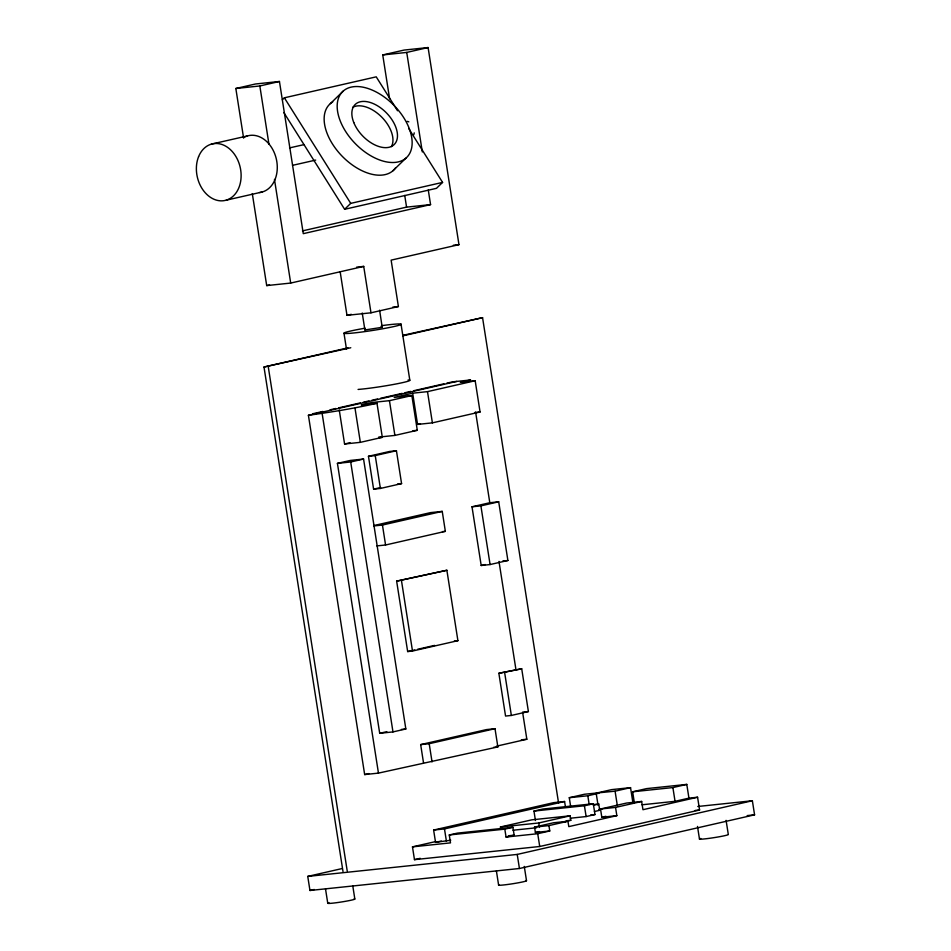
<?xml version="1.0" encoding="UTF-8"?>
<svg xmlns="http://www.w3.org/2000/svg" width="951" height="951" viewBox="0 0 951 951"><rect width="100%" height="100%" fill="white"/><g stroke="black" fill="none" stroke-linecap="round" stroke-linejoin="round"><path stroke-width="1.43" d="M379.604 310.204L382.207 327.299L364.899 329.973L365.576 329.593M282.352 99.784L284.373 97.81L376.227 76.841L397.554 110.768M330.377 103.611L343.418 90.916M283.826 112.527L344.631 209.291L350.717 203.371L442.572 182.402L408.609 128.361M392.858 170.835L405.911 158.139A45.91 27.187 45.8 0 0 376.976 92.402A45.91 27.187 45.8 0 0 341.112 123.036A45.91 27.187 45.8 0 0 405.911 158.139M442.572 182.402L436.485 188.322L344.631 209.291M243.611 138.133L235.836 88.491L255.45 83.997L279.451 81.477L303.286 233.661L430.565 204.608L428.271 189.974M389.613 98.845L382.742 54.944L404.092 50.07L428.093 47.55L458.964 244.657L391.134 260.134L398.398 306.543L370.985 312.808L346.984 315.328L340.173 271.82M235.836 88.491L259.837 85.97L279.451 81.477M382.742 54.944L406.731 52.424L428.093 47.55M302.43 230.903L406.564 207.128L430.565 204.608M252.3 193.612L266.696 285.585L269.561 284.931M266.696 285.585L290.697 283.065L363.722 266.399L370.985 312.808M346.984 315.328L351.311 314.341M343.002 871.52L263.998 367.027L347.983 347.852M403.01 335.299L482.561 317.658L558.582 803.096M263.998 367.027L350.776 347.745M402.915 335.846L482.561 317.658M312.808 413.756L322.9 411.45M330.104 409.81L335.858 408.49M338.746 407.836L360.346 402.903M363.234 402.249L369 400.93M371.877 400.276L377.642 398.956M380.519 398.303L402.13 393.369M405.007 392.715L410.773 391.396M413.649 390.742L443.903 383.835M446.792 383.17L452.545 381.862M423.516 762.833L420.663 744.609L486.472 729.595L495.007 728.692L497.86 746.915L378.462 773.115L364.661 774.566L308.409 415.29L456.789 381.41M308.409 415.29C331.4 412.104 354.319 408.419 376.988 403.283L382.314 437.329L360.358 442.346L344.571 443.998L339.245 409.952M412.663 393.191L417.56 424.419L432.396 422.862L480.065 411.985L475.179 380.745L427.498 391.634L412.663 393.191L394.201 397.399L411.854 395.545L417.299 430.304L394.891 435.415L378.7 437.115M376.988 403.283L361.202 404.936L371.782 402.523L389.446 400.668L411.854 395.545M417.56 424.419L420.449 423.766M344.571 443.998L350.063 442.75M337.427 463.375L350.301 460.439L363.567 459.048L405.839 728.977L392.977 731.913L379.699 733.304L337.427 463.375L350.705 461.984L363.567 459.048M368.465 456.29L389.648 451.452L396.436 450.738L401.572 483.607L380.388 488.445L373.6 489.147L368.465 456.29L375.241 455.577L396.436 450.738M373.6 489.147L380.673 487.542M373.636 525.606L430.577 512.613L442.239 511.388L445.353 531.347L385.571 544.994L376.834 545.91M373.707 525.951L382.445 525.035L442.239 511.388M472.005 506.8L489.801 502.734L498.704 501.807L507.893 560.484L490.086 564.549L481.194 565.488L472.005 506.8L480.897 505.873L498.704 501.807M396.638 581.144L446.875 570.267L457.906 640.677L412.496 651.043L407.658 651.554L396.638 581.144L446.875 570.267M481.194 565.488L485.295 564.549M407.658 651.554L414.755 649.937M417.596 649.283L434.619 645.396M498.859 673.272L521.707 668.779L528.399 711.55L511.353 715.449L505.552 716.055L498.859 673.272L521.707 668.779M379.699 733.304L386.843 731.664M420.663 744.609L429.198 743.718L495.007 728.692M364.661 774.566L368.988 773.579M496.541 746.166L526.842 739.248L522.598 712.156L528.399 711.55M570.648 806.472L569.28 797.711L584.437 794.251L615.083 791.173L630.549 787.642L632.89 802.632M450.75 840.22L435.546 842.348L433.62 830.057L553.732 802.644L564.585 801.503L565.441 806.959M569.28 797.711L587.813 795.761L598.833 793.241M433.62 830.057L444.486 828.915L564.585 801.503M535.437 820.511L533.963 811.072L542.843 809.039L593.305 803.75L594.993 814.543L586.125 816.564L570.255 818.229M634.365 802.787L632.653 791.791L646.549 788.617L686.788 784.397L688.94 798.139L675.044 801.313L641.984 804.784M688.94 798.139L697.582 797.235L699.579 810.002L539.728 846.497L414.47 859.645L412.472 846.865L450.501 842.871L449.264 834.966L457.372 833.124L512.922 827.287L514.158 835.192L506.063 837.046L504.815 829.141L512.922 827.287M533.963 811.072L584.425 805.77L593.305 803.75M593.436 805.247L598.75 804.023L599.736 810.311L594.411 811.524M412.472 846.865L435.51 841.599M632.653 791.791L672.892 787.571L686.788 784.397M500.797 829.236L500.44 826.99L531.775 819.845L570.101 815.815L570.802 820.297L562.255 822.246M435.546 842.348L441.335 841.029M500.44 826.99L538.765 822.972L570.101 815.815M641.663 801.455L615.559 807.423L616.842 815.661L601.817 817.242L600.521 808.992L626.638 803.036L641.663 801.455L642.959 809.705L697.582 797.235M697.784 806.484L752.372 800.754L754.571 814.829L519.436 868.501L309.955 890.481L307.755 876.406L342.372 868.501M567.961 821.248L548.929 825.599L549.773 830.972L535.389 832.482L534.545 827.108L553.577 822.758L567.961 821.248L568.805 826.621L616.842 815.661M414.47 859.645L420.235 858.325M535.389 832.482L539.467 831.554M601.817 817.242L605.942 816.291M506.063 837.046L537.719 833.718L549.773 830.972M309.955 890.481L314.294 889.494M307.755 876.406L517.225 854.426L752.372 800.754M211.312 144.124L247.474 135.922M289.532 147.904L303.999 144.623M292.528 165.343L315.684 160.089M226.183 200.185L262.333 191.971M453.318 245.251L458.964 244.657M356.661 267.136L363.722 266.399M392.751 307.137L398.398 306.543M453.96 381.708L470.579 379.972L460.343 382.302L475.179 380.745M474.668 412.544L480.065 411.985M412.889 430.767L417.299 430.304M379.449 437.626L382.314 437.329M397.506 484.035L401.572 483.607M442.441 531.645L445.353 531.347M502.806 561.019L507.893 560.484M454.281 641.057L457.906 640.677M401.417 729.441L405.839 728.977M521.326 739.819L526.842 739.248M493.593 747.355L497.86 746.915M630.549 787.642L611.624 789.627L596.158 793.158L598.084 805.426M593.246 804.605L598.75 804.023M600.521 808.992L615.559 807.423M598.726 809.515L601.638 809.206M590.666 814.995L594.993 814.543M566.38 820.761L570.802 820.297M449.264 834.966L504.815 829.141M534.545 827.108L548.929 825.599M695.169 810.466L699.579 810.002M512.934 830.235L536.519 827.762M508.321 835.81L514.158 835.192M747.189 815.601L754.571 814.829M380.626 327.144L382.254 327.144M284.373 97.81L350.717 203.371M726.088 820.368L728.3 834.467A14.634 0.868 -8.9 0 1 711.36 838.045A14.634 0.868 -8.9 0 1 700.792 838.461M697.499 826.431L699.484 839.115M672.892 787.571L675.044 801.313M615.083 791.173L617.425 806.163M587.813 795.761L589.192 804.534M584.425 805.77L586.125 816.564M475.619 412.116L489.801 502.734M498.99 561.423L515.906 669.385M538.765 822.972L539.467 827.453M537.719 833.718L539.728 846.497M480.897 505.873L490.086 564.549M504.66 672.666L511.353 715.449M406.731 52.424L422.315 151.934M524.274 866.42L526.509 880.674M517.225 854.426L519.436 868.501M404.734 195.419L406.564 207.128M427.498 391.634L432.396 422.862M496.398 870.926L498.621 885.167M401.025 324.101L409.81 380.162M389.446 400.668L394.891 435.415M444.486 828.915L446.411 841.207M362.236 313.022L364.899 329.973M429.198 743.718L432.051 761.929M401.477 580.633L412.496 651.043M375.241 455.577L380.388 488.445M382.445 525.035L385.571 544.994M344 333.349L346.485 349.172M355.02 408.288L360.358 442.346M350.705 461.984L392.977 731.913M322.199 413.84L378.462 773.115M259.837 85.97L268.978 144.374M274.47 179.406L290.697 283.065M352.785 885.94L354.83 898.992M268.23 366.587L347.234 871.08M325.504 888.852L327.774 903.355M395.711 167.649A45.91 27.187 45.8 0 1 341.742 155.786A45.91 27.187 45.8 0 1 332.707 101.947M352.619 107.392A27.959 16.559 45.8 0 1 381.731 117.116A27.959 16.559 45.8 0 1 391.42 146.632M408.074 379.996A29.005 1.724 -8.9 0 1 394.915 384.192A29.005 1.724 -8.9 0 1 358.075 389.435M381.434 325.682A29.005 1.724 -8.9 0 1 395.366 326.217A29.005 1.724 -8.9 0 1 348.72 333.409A29.005 1.724 -8.9 0 1 365.148 328.19M244.787 136.968A29.005 21.992 77.2 0 1 276.016 157.747A29.005 21.992 77.2 0 1 259.516 192.542M407.052 121.431A8.844 6.705 77.2 0 1 408.823 121.847M414.22 132.855A8.844 6.705 77.2 0 1 413.661 134.923M525.713 880.578A14.17 0.844 -8.9 0 1 513.778 883.574A14.17 0.844 -8.9 0 1 498.788 884.917M354.069 898.909A13.742 0.82 -8.9 0 1 340.696 902.095A13.742 0.82 -8.9 0 1 328.998 902.749M198.569 156.725A29.005 21.992 77.2 0 0 220.466 200.827A29.005 21.992 77.2 0 0 237.215 158.912A29.005 21.992 77.2 0 0 198.569 156.725M353.784 122.56A27.959 16.559 45.8 0 0 393.084 145.479A27.959 16.559 45.8 0 0 377.119 105.561A27.959 16.559 45.8 0 0 353.784 122.56"/></g></svg>
